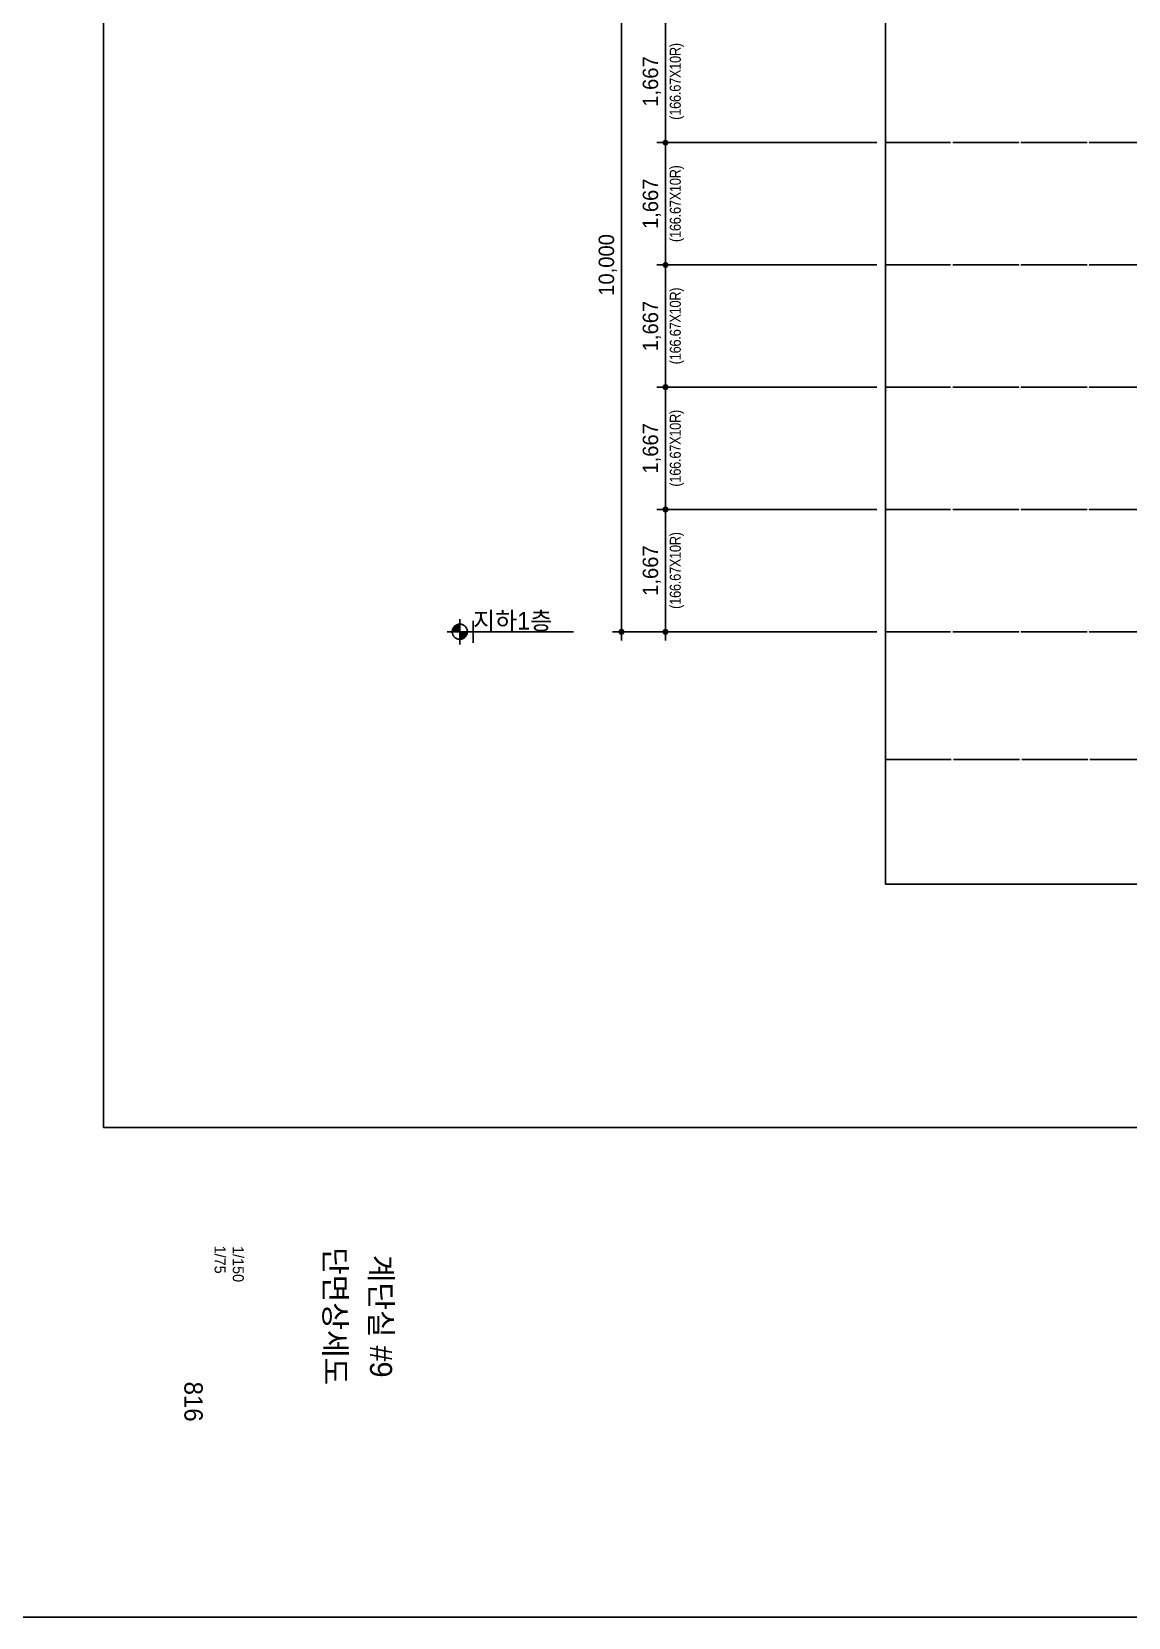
# Model space of a CAD drawing. Header units: millimetres. Extents: x 11948722 to 13111668, y -10771712 to -10232988.
# Drawn here: x 12583586 to 12598527, y -10515136 to -10493525 of the extents above; entities that cross this region are included whole.
import ezdxf
from ezdxf.enums import TextEntityAlignment as Align

# ---------------------------------------------------------------- set-up
doc = ezdxf.new("R2010")
doc.units = ezdxf.units.MM
doc.header["$LTSCALE"] = 150
doc.header["$MEASUREMENT"] = 0
doc.linetypes.add('CEN', pattern=[6.2, 6, -0.1, 0, -0.1])
doc.linetypes.add('Xref-계단단면도$0$CEN', pattern=[62, 60, -1, 0, -1])
doc.layers.get('0').update_dxf_attribs({"linetype": 'CONTINUOUS'})
doc.layers.get('Defpoints').update_dxf_attribs({"color": 117, "linetype": 'CONTINUOUS'})
for name, color, linetype in [('A-TXT-5.0', 3, 'CONTINUOUS'), ('A-중심선', 10, 'CEN'), ('TEX-SYM', 3, 'CONTINUOUS'), ('TXT1', 3, 'CONTINUOUS'), ('Xref-계단단면도$0$3 dim0', 7, 'CONTINUOUS'), ('Xref-계단단면도$0$A-TXT-3.0', 3, 'CONTINUOUS'), ('Xref-계단단면도$0$SYM', 7, 'CONTINUOUS'), ('Xref-계단단면도$0$SYM-1', 7, 'CONTINUOUS')]:
    doc.layers.add(name, color=color, linetype=linetype)
doc.styles.add('Xref-계단단면도$0$나눔고딕 Se', font='')
doc.styles.add('Xref-계단단면도$0$돋움', font='')
doc.styles.add('돋움', font='')
doc.styles.get('Xref-계단단면도$0$나눔고딕 Se').set_extended_font_data('Dotum')
doc.styles.get('Xref-계단단면도$0$돋움').set_extended_font_data('Dotum')
doc.styles.get('돋움').set_extended_font_data('Dotum')
doc.dimstyles.new('Xref-계단단면도$0$A1-100', dxfattribs={"dimtxt": 3, "dimasz": 1, "dimexe": 2, "dimexo": 2, "dimgap": 1, "dimtad": 1, "dimdec": 0, "dimzin": 12, "dimdsep": 46, "dimlunit": 6, "dimtxsty": 'Xref-계단단면도$0$나눔고딕 Se', "dimblk1": 'Xref-계단단면도$0$DIMDOT', "dimblk2": 'Xref-계단단면도$0$DIMDOT', "dimsah": 1, "dimcen": -1, "dimdle": 2, "dimclrd": 256, "dimclre": 256, "dimclrt": 3, "dimadec": 0, "dimazin": 0, "dimtfac": 1, "dimtdec": 0, "dimtix": 1, "dimtmove": 2, "dimatfit": 3, "dimldrblk": 'Xref-계단단면도$0$DIMDOT', "dimfxl": 1, "dimtvp": 1, "dimtolj": 1, "dimtzin": 12, "dimlwd": -1, "dimlwe": -1, "dimarcsym": 0})

# ---------------------------------------------------------------- blocks, each defined once
blk = doc.blocks.new('Xref-계단단면도$0$DIMDOT')
at = {"color": 0}
blk.add_line((-2, 0), (2, 0), dxfattribs=at)
for radius in [0.5, 0.25]:
    blk.add_circle((0, 0), radius, dxfattribs=at)
blk = doc.blocks.new('*D1190')
at = {"layer": 'Defpoints', "color": 0, "ltscale": 1200}
for p in [(12595221, -10491704), (12591621, -10501704), (12595221, -10501704)]:
    blk.add_point(p, dxfattribs=at)
at = {"layer": 'Xref-계단단면도$0$3 dim0'}
for p, q in [((12595101, -10491704), (12591501, -10491704)), ((12591621, -10491764), (12591621, -10501644)), ((12595101, -10501704), (12591501, -10501704))]:
    blk.add_line(p, q, dxfattribs=at)
at = {"layer": 'Xref-계단단면도$0$3 dim0', "ltscale": 1200, "xscale": 60, "yscale": 60, "zscale": 60}
for p, rotation in [((12591621, -10491704), 90), ((12591621, -10501704), 270)]:
    blk.add_blockref('Xref-계단단면도$0$DIMDOT', p, dxfattribs=dict(at, rotation=rotation))
at = {"layer": 'Xref-계단단면도$0$3 dim0', "color": 3, "ltscale": 1200, "insert": (12591435, -10496704), "char_height": 210, "attachment_point": 5, "rotation": 90, "style": 'Xref-계단단면도$0$나눔고딕 Se'}
blk.add_mtext('\\A1;10,000', dxfattribs=at)
blk = doc.blocks.new('*D1192')
at = {"layer": 'Defpoints', "color": 0, "ltscale": 1200}
for p in [(12595221, -10493370), (12592221, -10495037), (12595221, -10495037)]:
    blk.add_point(p, dxfattribs=at)
at = {"layer": 'Xref-계단단면도$0$3 dim0'}
for p, q in [((12595101, -10493370), (12592101, -10493370)), ((12592221, -10493430), (12592221, -10494977)), ((12595101, -10495037), (12592101, -10495037))]:
    blk.add_line(p, q, dxfattribs=at)
at = {"layer": 'Xref-계단단면도$0$3 dim0', "ltscale": 1200, "xscale": 60, "yscale": 60, "zscale": 60}
for p, rotation in [((12592221, -10493370), 90), ((12592221, -10495037), 270)]:
    blk.add_blockref('Xref-계단단면도$0$DIMDOT', p, dxfattribs=dict(at, rotation=rotation))
at = {"layer": 'Xref-계단단면도$0$3 dim0', "color": 3, "ltscale": 1200, "char_height": 210, "attachment_point": 5, "rotation": 90, "style": 'Xref-계단단면도$0$나눔고딕 Se'}
for s, insert in [('\\H0.714286x;\\W0.9;\\T0.95;(166.67X10R)', (12592377, -10494204)), ('\\A1;1,667', (12592035, -10494204))]:
    blk.add_mtext(s, dxfattribs=dict(at, insert=insert))
blk = doc.blocks.new('*D1193')
at = {"layer": 'Defpoints', "color": 0, "ltscale": 1200}
for p in [(12595221, -10495037), (12592221, -10496704), (12595221, -10496704)]:
    blk.add_point(p, dxfattribs=at)
at = {"layer": 'Xref-계단단면도$0$3 dim0'}
for p, q in [((12595101, -10495037), (12592101, -10495037)), ((12592221, -10495097), (12592221, -10496644)), ((12595101, -10496704), (12592101, -10496704))]:
    blk.add_line(p, q, dxfattribs=at)
at = {"layer": 'Xref-계단단면도$0$3 dim0', "ltscale": 1200, "xscale": 60, "yscale": 60, "zscale": 60}
for p, rotation in [((12592221, -10495037), 90), ((12592221, -10496704), 270)]:
    blk.add_blockref('Xref-계단단면도$0$DIMDOT', p, dxfattribs=dict(at, rotation=rotation))
at = {"layer": 'Xref-계단단면도$0$3 dim0', "color": 3, "ltscale": 1200, "char_height": 210, "attachment_point": 5, "rotation": 90, "style": 'Xref-계단단면도$0$나눔고딕 Se'}
for s, insert in [('\\H0.714286x;\\W0.9;\\T0.95;(166.67X10R)', (12592377, -10495870)), ('\\A1;1,667', (12592035, -10495870))]:
    blk.add_mtext(s, dxfattribs=dict(at, insert=insert))
blk = doc.blocks.new('*D1194')
at = {"layer": 'Defpoints', "color": 0, "ltscale": 1200}
for p in [(12595221, -10496704), (12592221, -10498370), (12595221, -10498370)]:
    blk.add_point(p, dxfattribs=at)
at = {"layer": 'Xref-계단단면도$0$3 dim0'}
for p, q in [((12595101, -10496704), (12592101, -10496704)), ((12592221, -10496764), (12592221, -10498310)), ((12595101, -10498370), (12592101, -10498370))]:
    blk.add_line(p, q, dxfattribs=at)
at = {"layer": 'Xref-계단단면도$0$3 dim0', "ltscale": 1200, "xscale": 60, "yscale": 60, "zscale": 60}
for p, rotation in [((12592221, -10496704), 90), ((12592221, -10498370), 270)]:
    blk.add_blockref('Xref-계단단면도$0$DIMDOT', p, dxfattribs=dict(at, rotation=rotation))
at = {"layer": 'Xref-계단단면도$0$3 dim0', "color": 3, "ltscale": 1200, "char_height": 210, "attachment_point": 5, "rotation": 90, "style": 'Xref-계단단면도$0$나눔고딕 Se'}
for s, insert in [('\\H0.714286x;\\W0.9;\\T0.95;(166.67X10R)', (12592377, -10497537)), ('\\A1;1,667', (12592035, -10497537))]:
    blk.add_mtext(s, dxfattribs=dict(at, insert=insert))
blk = doc.blocks.new('*D1195')
at = {"layer": 'Defpoints', "color": 0, "ltscale": 1200}
for p in [(12595221, -10498370), (12592221, -10500037), (12595221, -10500037)]:
    blk.add_point(p, dxfattribs=at)
at = {"layer": 'Xref-계단단면도$0$3 dim0'}
for p, q in [((12595101, -10498370), (12592101, -10498370)), ((12592221, -10498430), (12592221, -10499977)), ((12595101, -10500037), (12592101, -10500037))]:
    blk.add_line(p, q, dxfattribs=at)
at = {"layer": 'Xref-계단단면도$0$3 dim0', "ltscale": 1200, "xscale": 60, "yscale": 60, "zscale": 60}
for p, rotation in [((12592221, -10498370), 90), ((12592221, -10500037), 270)]:
    blk.add_blockref('Xref-계단단면도$0$DIMDOT', p, dxfattribs=dict(at, rotation=rotation))
at = {"layer": 'Xref-계단단면도$0$3 dim0', "color": 3, "ltscale": 1200, "char_height": 210, "attachment_point": 5, "rotation": 90, "style": 'Xref-계단단면도$0$나눔고딕 Se'}
for s, insert in [('\\A1;1,667', (12592035, -10499204)), ('\\H0.714286x;\\W0.9;\\T0.95;(166.67X10R)', (12592377, -10499204))]:
    blk.add_mtext(s, dxfattribs=dict(at, insert=insert))
blk = doc.blocks.new('*D1196')
at = {"layer": 'Defpoints', "color": 0, "ltscale": 1200}
for p in [(12595221, -10500037), (12592221, -10501704), (12595221, -10501704)]:
    blk.add_point(p, dxfattribs=at)
at = {"layer": 'Xref-계단단면도$0$3 dim0'}
for p, q in [((12595101, -10500037), (12592101, -10500037)), ((12592221, -10500097), (12592221, -10501644)), ((12595101, -10501704), (12592101, -10501704))]:
    blk.add_line(p, q, dxfattribs=at)
at = {"layer": 'Xref-계단단면도$0$3 dim0', "ltscale": 1200, "xscale": 60, "yscale": 60, "zscale": 60}
for p, rotation in [((12592221, -10500037), 90), ((12592221, -10501704), 270)]:
    blk.add_blockref('Xref-계단단면도$0$DIMDOT', p, dxfattribs=dict(at, rotation=rotation))
at = {"layer": 'Xref-계단단면도$0$3 dim0', "color": 3, "ltscale": 1200, "char_height": 210, "attachment_point": 5, "rotation": 90, "style": 'Xref-계단단면도$0$나눔고딕 Se'}
for s, insert in [('\\H0.714286x;\\W0.9;\\T0.95;(166.67X10R)', (12592377, -10500870)), ('\\A1;1,667', (12592035, -10500870))]:
    blk.add_mtext(s, dxfattribs=dict(at, insert=insert))

msp = doc.modelspace()

# ---------------------------------------------------------------- hatches: boundary and pattern name
at = {"layer": 'Xref-계단단면도$0$SYM', "linetype": 'Xref-계단단면도$0$CEN'}
h = msp.add_hatch(color=7, dxfattribs=at)
h.paths.add_polyline_path([(12589521.9, -10501703.5), (12589418.6, -10501703.5), (12589418.6, -10501806.7, 0.4142136)])
h.paths.add_polyline_path([(12589418.6, -10501600.3, 0.4142136), (12589315.4, -10501703.5), (12589418.6, -10501703.5)])

# ---------------------------------------------------------------- linework, layer by layer
at = {"layer": 'A-중심선'}
for p, q in [((12612846.5, -10495036.9), (12595220.5, -10495036.9)), ((12612846.5, -10496703.5), (12595220.5, -10496703.5)), ((12612846.5, -10498370.2), (12595220.5, -10498370.2)), ((12612846.5, -10500036.9), (12595220.5, -10500036.9)), ((12612846.5, -10501703.5), (12595220.5, -10501703.5)), ((12612855.7, -10503443.5), (12595220.5, -10503443.5))]:
    msp.add_line(p, q, dxfattribs=at)
at = {"layer": 'Defpoints'}
msp.add_line((12589598.6, -10501853.5), (12589598.6, -10501553.5), dxfattribs=at)
msp.add_line((12589598.6, -10501853.5), (12589598.6, -10501553.5), dxfattribs=at)
at = {"layer": 'Defpoints', "ltscale": 1200}
for points in [[(12582712.7, -10452136.3), (12627262.7, -10452136.3), (12627262.7, -10515136.3), (12582712.7, -10515136.3)], [(12584565.7, -10508461.3), (12625515.7, -10508461.3), (12625515.7, -10453936.3), (12584565.7, -10453936.3)], [(12595220.5, -10458703.5), (12612846.5, -10458703.5), (12612846.5, -10505146), (12595220.5, -10505146)]]:
    msp.add_lwpolyline(points, close=True, dxfattribs=at)
at = {"layer": 'Xref-계단단면도$0$SYM', "color": 7, "linetype": 'Xref-계단단면도$0$CEN'}
for p, q in [((12589246.6, -10501703.5), (12589590.7, -10501703.5)), ((12589418.6, -10501531.5), (12589418.6, -10501875.6))]:
    msp.add_line(p, q, dxfattribs=at)
msp.add_circle((12589418.6, -10501703.5), 103.2, dxfattribs=at)
at = {"layer": 'Xref-계단단면도$0$SYM-1', "color": 7}
msp.add_line((12589246.6, -10501703.5), (12590968.5, -10501703.5), dxfattribs=at)

# ---------------------------------------------------------------- texts
at = {"layer": 'A-TXT-5.0', "style": '돋움'}
msp.add_text('816', height=250, rotation=270, dxfattribs=at).set_placement((12585790.5, -10512469.8), align=Align.MIDDLE_RIGHT)
at = {"layer": 'TEX-SYM', "color": 3, "style": '돋움'}
for s, p in [('단면상세도', (12587572.5, -10511031.5)), ('계단실 #9', (12588195.1, -10511031.5))]:
    msp.add_text(s, height=300, rotation=270, dxfattribs=at).set_placement(p, align=Align.CENTER)
at = {"layer": 'TXT1', "color": 3, "style": '돋움'}
for s, p in [('1/75', (12586152.1, -10510261.7)), ('1/150', (12586399.6, -10510322.4))]:
    msp.add_text(s, height=150, rotation=270, dxfattribs=at).set_placement(p, align=Align.MIDDLE_CENTER)
at = {"layer": 'Xref-계단단면도$0$A-TXT-3.0', "style": 'Xref-계단단면도$0$돋움'}
msp.add_text('지하1층', height=240, dxfattribs=at).set_placement((12589598.6, -10501553.5), align=Align.MIDDLE_LEFT)

# ---------------------------------------------------------------- dimensions: what is measured, and where the dimension line sits
at = {"layer": 'Xref-계단단면도$0$3 dim0'}
dim = msp.add_linear_dim(base=(12591620.5, -10501703.5), p1=(12595220.5, -10491703.5), p2=(12595220.5, -10501703.5), angle=270, dimstyle='Xref-계단단면도$0$A1-100', override={"dimscale": 60, "dimtxt": 3.5}, dxfattribs=at)
dim.commit()
dim.dimension.update_dxf_attribs({"geometry": '*D1190', "text_midpoint": (12591435.1, -10496703.5)})
for base, p1, p2, picture, middle in [((12592220.5, -10495036.9), (12595220.5, -10493370.2), (12595220.5, -10495036.9), '*D1192', (12592220.5, -10494203.5)), ((12592220.5, -10496703.5), (12595220.5, -10495036.9), (12595220.5, -10496703.5), '*D1193', (12592220.5, -10495870.2)), ((12592220.5, -10498370.2), (12595220.5, -10496703.5), (12595220.5, -10498370.2), '*D1194', (12592220.5, -10497536.9)), ((12592220.5, -10500036.9), (12595220.5, -10498370.2), (12595220.5, -10500036.9), '*D1195', (12592220.5, -10499203.5)), ((12592220.5, -10501703.5), (12595220.5, -10500036.9), (12595220.5, -10501703.5), '*D1196', (12592220.5, -10500870.2))]:
    dim = msp.add_linear_dim(base=base, p1=p1, p2=p2, angle=270, text='<>\\X\\H0.714286x;\\W0.9;\\T0.95;(166.67X10R)', dimstyle='Xref-계단단면도$0$A1-100', override={"dimscale": 60, "dimtxt": 3.5, "dimtxsty": 'Xref-계단단면도$0$나눔고딕 Se', "dimblk1": 'Xref-계단단면도$0$DIMDOT', "dimblk2": 'Xref-계단단면도$0$DIMDOT'}, dxfattribs=at)
    dim.commit()
    dim.dimension.update_dxf_attribs({"geometry": picture, "text_midpoint": middle})

doc.saveas('drawing.dxf')
